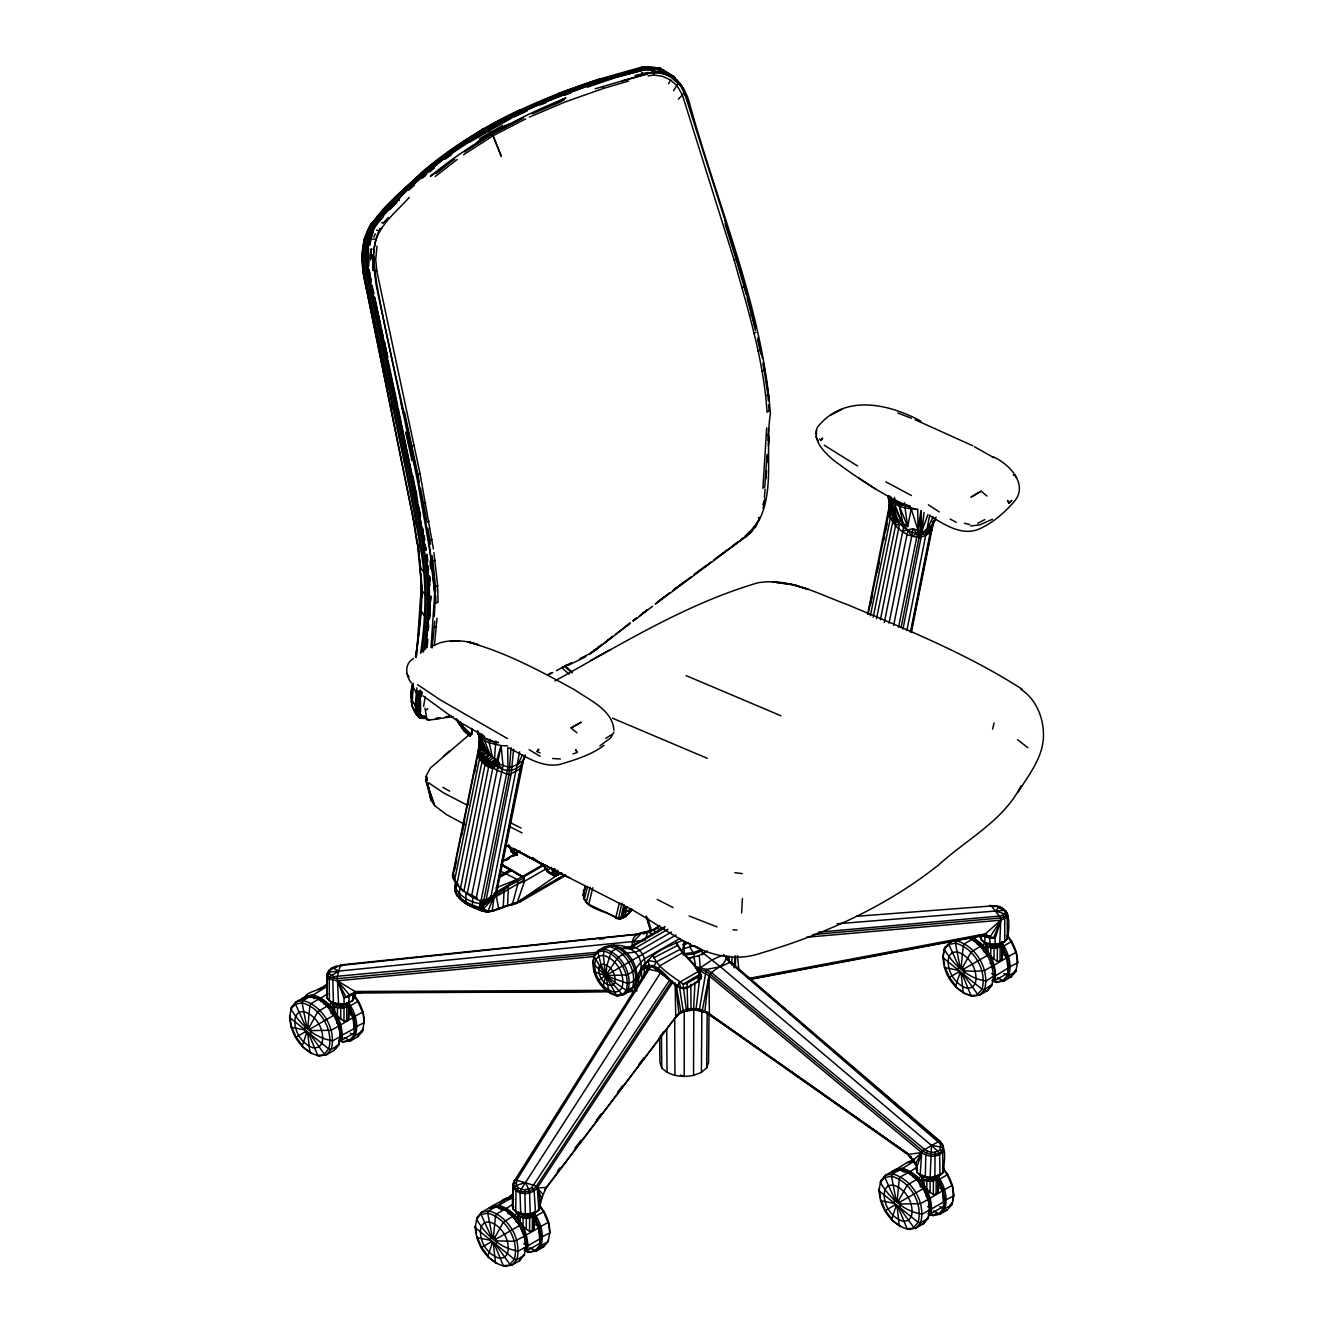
<?xml version="1.0" encoding="UTF-8"?>
<svg xmlns="http://www.w3.org/2000/svg" width="1333" height="1333" viewBox="0 0 1333 1333"><rect width="100%" height="100%" fill="white"/><g stroke="black" fill="none" stroke-linecap="round" stroke-linejoin="round"><path stroke-width="1.5" d="M684.212 944.164L684.212 955.028L694.01 953.911L702.291 950.712L696.692 946.63M729.018 962.176L729.018 955.961M340.698 1019.195L340.748 1008.198L348.663 1005.132L348.663 1001.35L348.613 1018.412L346.763 1020.811L343.981 1021.095C337.816 1017.179 330.167 1009.348 332.817 1001.35M343.981 1021.095L344.014 1007.815L348.663 1005.132L348.613 1018.412M346.763 1020.811L346.797 1006.748M349.263 1014.246L349.313 1003.249L337.466 1007.815L332.817 1005.132L332.167 1003.249M424.827 649.438C428.993 621.861 429.843 594.051 427.56 566.308M650.854 966.442L516.737 1179.988L516.238 1185.487C519.47 1190.752 527.135 1190.602 531.85 1187.486L534.133 1190.836L535.533 1212.58L530.251 1214.58L520.67 1214.146L520.053 1192.902L521.136 1189.269L661.001 972.14L656.236 968.558M526.302 1229.493L526.335 1218.495L534.266 1215.446L534.266 1211.647L534.216 1228.709L532.35 1231.109L529.584 1231.392C523.419 1227.476 515.771 1219.645 518.42 1211.647M529.584 1231.392L529.618 1218.112L534.266 1215.446L534.216 1228.709M532.35 1231.109L532.4 1217.046M534.866 1224.544L534.916 1213.547L523.053 1218.112L518.42 1215.446L517.771 1213.547L521.153 1212.247M561.776 873.415L553.728 875.548L548.196 872.482L543.064 865.184L513.572 848.538M659.668 1037.607L659.918 1062.451L661.768 1067.833C669.699 1076.497 682.613 1077.464 693.527 1075.414L693.793 1009.514M693.993 958.027L694.01 953.911L690.094 947.613L690.094 943.497M930.084 1192.585L930.117 1181.571L938.049 1178.522L938.049 1174.723L937.999 1191.785L936.133 1194.201L933.35 1194.468C927.201 1190.552 919.553 1182.721 922.203 1174.723M933.35 1194.468L933.4 1181.205L938.049 1178.522L937.999 1191.785M936.133 1194.201L936.183 1180.122M938.649 1187.62L938.699 1176.622L926.835 1181.205L924.052 1180.122L921.553 1176.622M994.035 959.46L994.068 948.446L1001.999 945.397L1001.999 941.615L1001.949 958.677L1000.083 961.076L997.317 961.343C991.285 957.677 985.304 950.996 985.504 943.497L986.103 948.679M997.317 961.343L997.351 948.08L1001.999 945.397L1001.949 958.677M1000.083 961.076L1000.133 946.997M1002.599 954.511L1002.649 943.497L990.786 948.08L986.153 945.397L989.653 944.047M337.416 1015.429L337.466 1007.815L344.014 1007.815M479.413 738.365L478.464 751.412L452.587 877.381L456.836 884.562L463.251 891.077L477.281 898.142L476.398 898.925L471.482 896.542L497.142 770.357C501.891 759.377 488.328 755.328 482.446 748.763L477.481 730.917L482.596 748.763L490.611 755.928L484.479 740.515L478.414 734.433L484.062 749.979M523.019 1225.727L523.053 1218.112L529.618 1218.112M926.802 1188.803L926.835 1181.205L933.4 1181.205M990.752 955.678L990.786 948.08L997.351 948.08M693.527 1075.414L701.408 1072.382L701.858 1010.514M702.274 954.828L702.291 950.712M889.678 498.659L888.544 514.655L868.1 614.213M334.633 1011.814L334.683 1006.748L339.915 1004.715M520.237 1222.128L520.27 1217.046L525.519 1215.03M701.408 1072.382L706.69 1067.833L707.206 1012.03M924.019 1185.204L924.052 1180.122L929.301 1178.105M987.97 952.079L988.003 946.997L993.252 944.98M709.039 1012.747L708.539 1062.451L706.69 1067.833M876.531 618.629L895.676 525.069C897.342 515.254 890.177 506.54 890.911 496.859M368.475 248.205L368.491 266.067M486.645 752.462L480.796 737.682L480.846 733.617L483.462 735.699M455.936 881.396C450.254 896.159 465.983 904.957 477.397 909.073C490.611 916.721 503.691 905.057 516.921 903.457L524.436 881.346L523.886 877.914L502.324 864.734L522.553 876.414L494.626 893.21L523.886 877.914L513.372 871.882M332.783 1008.431L332.817 1005.132L336.316 1003.782M417.046 539.598C423.028 578.505 421.994 617.929 415.429 656.786M518.37 1218.729L518.42 1215.446L523.669 1213.413M922.153 1181.804L922.203 1178.522L925.702 1177.172M644.139 977.606L644.306 967.391M478.38 753.578L483.846 759.56L489.328 763.143L489.811 767.358L492.793 767.858L491.86 762.643L479.047 752.162C477.847 758.694 487.028 762.776 491.794 765.908L499.242 762.326L498.325 764.842L492.793 767.858L487.978 766.658L487.012 760.943L478.38 753.578L478.597 752.329L484.745 748.696M583.587 890.361L583.271 895.409L585.437 886.095L583.271 895.409C585.953 910.656 606.965 910.189 616.796 918.52L619.895 919.22L625.427 916.671L632.409 909.523M767.042 454.586L764.792 486.928L762.909 488.211L766.692 427.843M768.025 440.423L768.574 428.493M372.79 262.651L372.99 255.203L376.756 284.096C395.701 388.37 426.843 491.127 435.041 597.101M514.905 1179.738L512.972 1184.454L513.022 1208.914L516.821 1212.397L513.022 1208.914L512.372 1205.765L512.972 1184.454L514.905 1179.738L536.483 1186.07L541.765 1198.467L538.915 1210.097L534.516 1213.197M429.143 594.951L425.327 595.051L422.094 590.602L420.911 573.773L420.661 610.181L425.627 617.412L428.326 616.829L429.909 614.313L429.476 618.395M768.758 442.039L768.941 435.991L768.441 446.138M731.717 964.709L731.984 956.494M511.072 848.804L511.572 851.77L517.187 855.369M307.89 1026.177L305.374 1025.927L304.607 1029.942L306.523 1033.275L310.389 1034.608L311.156 1030.592L307.89 1026.177L309.906 1005.582L311.322 1003.399L318.737 999.183C333.317 1008.498 344.147 1027.66 338.649 1045.089L333.983 1050.471L326.568 1054.686L319.57 1056.053C301.708 1052.154 289.628 1033.475 289.761 1015.846L291.144 1024.577M504.324 1209.481L496.076 1206.615L489.094 1207.965L481.68 1212.18L477.014 1217.562L476.681 1219.528C485.729 1234.891 500.375 1248.654 518.487 1251.037L525.885 1246.822C525.369 1231.809 517.054 1217.462 504.324 1209.481L496.926 1213.697L495.509 1215.879L493.493 1236.474L496.759 1240.906L495.993 1244.922L492.127 1243.572L490.211 1240.257L490.977 1236.224L493.493 1236.474M897.259 1199.55L894.76 1199.317L893.993 1203.332L897.259 1207.748L899.775 1207.998L900.541 1203.982L897.259 1199.55L899.292 1178.955L900.708 1176.772L908.106 1172.557C922.686 1181.871 933.517 1201.033 928.035 1218.479L923.352 1223.844L915.954 1228.076L908.956 1229.426C891.077 1225.544 879.014 1206.865 879.147 1189.219M947.713 945.83L944.747 947.53L944.414 949.496C953.462 964.842 968.108 978.605 986.22 980.988L993.652 975.989L991.985 985.354L987.303 990.736L979.905 994.951L972.907 996.301C952.445 991.802 938.399 967.491 944.747 947.53L952.379 940.465M373.723 256.503L373.79 270.499M911.305 632.525L932.467 526.768L932.6 521.303M910.472 631.942L930.301 532.2L934.033 521.103M921.22 1175.889L917.121 1172.573L917.121 1166.475L915.354 1164.309L916.054 1163.376L917.121 1172.573L921.22 1175.889L930.101 1178.005L931.5 1145.43L720.387 966.725L703.707 953.528L702.474 954.028L705.873 951.612M735.283 967.341L735.716 957.377M484.479 740.515L489.261 742.848L501.125 745.614L503.008 765.592L476.114 898.792C483.129 904.024 491.211 898.575 496.393 893.677L523.952 757.86L521.286 765.942L496.709 889.811M511.039 747.663L508.973 774.773L483.646 901.025L481.03 900.658L507.973 767.075L507.706 747.813M901.075 627.626L919.737 534.1L921.136 510.906L921.819 533.6L902.958 629.076M370.341 258.269L370.807 249.204M695.01 982.304L693.627 1008.564C696.409 1011.897 706.123 1010.331 710.056 1015.196L908.656 1155.178L915.354 1164.309L922.569 1150.762L939.682 1140.898C947.363 1149.096 944.031 1162.743 943.097 1172.573L938.965 1175.889L930.101 1178.005M479.763 737.316L478.38 749.729L452.504 875.548L457.569 885.029L463.834 891.394L489.011 764.942M646.438 973.257L646.772 967.291M741.615 912.905L742.431 898.492M370.707 258.252L371.24 249.138L372.14 249.104M521.286 765.942L520.22 768.958L508.973 774.773L497.142 770.357L497.759 765.659M933.5 522.436L931.434 530.867C916.338 548.596 883.279 524.186 889.628 504.324L867.6 614.43M432.125 647.938L434.741 621.245M434.491 644.822L437.007 618.179M541.765 1198.467L545.997 1187.52L537.266 1187.853C531.65 1194.818 518.737 1195.901 513.538 1187.953L516.238 1185.487L525.452 1182.554L529.534 1191.035L530.251 1214.58M420.528 701.058L420.611 711.972M418.995 634.391L419.278 630.326M420.112 618.112L420.545 611.997M421.511 597.751L421.944 591.635M496.659 760.343L498.209 765.059L497.809 766.375L494.743 765.892L492.877 767.791L467.167 893.96L471.865 896.726L473.115 896.159M961.226 966.442L958.71 966.192L957.944 970.207L959.86 973.523L963.726 974.873L964.492 970.857L961.226 966.442L963.242 945.83L964.659 943.647L972.074 939.432C981.971 945.364 988.603 955.411 991.985 966.308L984.57 970.524L975.189 971.324L964.492 970.857L958.71 966.192L948.829 944.414L949.413 942.148L959.377 939.099M417.129 646.572L421.411 585.554M340.315 1035.741L338.649 1045.089L331.234 1049.321L326.568 1054.686L317.704 1055.353L309.239 1034.841L305.374 1031.725L295.509 1037.424M427.843 639.607L427.077 647.705M429.309 619.395L429.892 611.314M524.319 1254.37L519.57 1260.768L512.172 1264.984L505.174 1266.35C487.295 1262.451 475.231 1243.789 475.364 1226.143L476.464 1233.125M929.701 1209.114L928.035 1218.479L920.62 1222.694L915.954 1228.076L907.09 1228.726L898.625 1208.215L894.76 1205.099L884.879 1210.797M648.188 970.291L648.505 966.258M764.442 497.342L765.075 489.144M765.875 478.914L766.508 470.716M767.158 462.518L767.791 454.336M745.564 537.382C779.805 507.673 763.742 453.503 770.424 413.73C762.093 307.09 718.087 206.748 689.861 104.524C685.945 86.778 671.499 69.883 651.92 71.615M894.843 499.975L894.543 503.741L903.541 527.351L884.296 622.611M428.076 630.342L428.576 624.327M429.076 618.312L429.926 608.281M480.18 744.264L480.546 739.948L479.397 742.498L483.362 750.629M460.285 887.961C456.886 897.159 464.584 905.59 473.498 906.323M371.59 255.303L370.591 260.068M513.638 749.229L511.089 774.223L485.995 900.442L483.329 901.058L482.979 899.992M303.124 998.934L305.474 996.234L312.522 994.868C331.384 999.617 344.481 1021.711 341.731 1040.173C342.614 1021.928 331.45 1000.25 312.289 995.551L305.374 996.901L303.058 999.55M341.781 1035.341L354.795 1028.243L353.145 1017.696L348.446 1006.848L353.178 1017.462L354.378 1032.958L341.731 1040.173M527.685 1250.354C529.401 1231.359 517.137 1210.064 498.109 1205.165L490.977 1207.198L497.892 1205.848C516.587 1210.681 528.651 1231.609 526.952 1250.271L523.836 1248.471M523.819 1243.589L528.118 1245.639L540.398 1238.54L538.749 1228.01L534.15 1217.096L538.782 1227.76L539.965 1243.256L527.335 1250.487M892.51 1172.324L894.86 1169.608L901.891 1168.241C920.77 1172.99 933.866 1195.084 931.1 1213.563C931.984 1195.301 920.82 1173.623 901.675 1168.924L894.743 1170.274L892.444 1172.94M927.601 1206.665L931.9 1208.714L944.181 1201.616L942.531 1191.085L937.932 1180.172L942.564 1190.836L943.747 1206.332L931.1 1213.563M970.824 936.849C986.72 943.764 997.717 963.626 995.068 980.438C995.818 963.809 986.753 944.331 970.524 937.516M420.012 694.26L418.979 705.39L419.728 713.405L422.294 716.921L419.862 718.22C410.364 710.039 409.764 696.642 412.23 685.162L417.346 694.776L420.012 694.26L420.445 690.177M434.275 616.413L435.108 600.866M734 967.908L735.166 955.661M465.917 892.493L465.917 901.941L467.8 904.59L482.779 911.139L489.378 911.572L517.954 902.024L564.559 874.681M373.99 252.537C373.84 228.693 394.918 213.613 409.264 197.367M419.678 704.824L420.961 692.06M425.427 649.188L430.942 596.084L429.493 609.448L429.376 584.604M898.525 627.26L917.437 533.817L920.203 530.517L922.169 530.117L924.019 512.422M421.311 695.326L421.695 691.577M426.66 644.872L427.31 638.757M428.176 630.609L428.609 626.543M606.132 972.957L604.182 973.34L604.182 975.189L607.615 977.972L608.065 975.573L606.132 972.957L606.948 965.225L611.43 951.445L618.279 947.863L631.342 948.963L636.174 947.596L667.933 929.268M416.896 687.878L415.213 705.357L416.013 713.672L419.862 718.22L425.11 718.32L421.328 718.054L418.679 714.488L417.879 706.24L419.362 690.811M420.595 653.303C425.76 618.629 427.043 583.354 420.595 548.763C405.715 462.251 385.47 376.739 367.658 290.794C363.392 273.515 361.126 255.486 365.209 237.924C375.19 210.081 401.833 192.752 421.795 172.307C473.198 128.268 535.583 99.708 599.55 79.08L600.816 81.446L644.172 69.099L654.153 69.916M417.779 690.694L416.313 706.223L417.146 714.588L419.728 713.405M421.928 652.02C427.06 617.879 427.993 583.154 421.695 549.096C406.765 462.568 386.47 377.022 368.608 291.044L365.175 274.465L363.642 255.869L366.158 237.624L372.524 222.961L396.484 196.318L398.65 198.167L399.233 200.666M423.511 652.104C428.659 617.879 429.609 583.054 423.277 548.913C408.348 462.351 388.036 376.789 370.174 290.794L366.742 274.265L365.225 255.886L367.691 237.891L373.906 223.461L397.801 196.917L424.044 172.607L453.22 149.879L485.295 128.784L521.32 110.572L521.936 111.989C465.084 137.516 415.03 177.122 374.856 224.594C363.442 244.655 366.025 268.699 371.39 290.211L420.528 524.536L427.543 571.824L423.727 572.174L420.528 567.741L419.662 560.86M623.944 904.357L621.011 917.371L624.461 911.339L624.944 906.857L626.977 906.557L625.027 915.538L622.744 918.204L621.011 917.371L618.512 918.287L588.753 904.374L586.22 902.374L590.102 887.361M413.297 683.479L412.014 706.39L418.712 717.337M416.246 657.002L421.245 612.197L422.094 590.602L417.479 544.347L413.78 520.77L366.358 288.694C361.093 267.267 358.844 242.673 371.474 223.377L374.856 224.594M625.427 916.671L632.125 909.639M353.178 1017.462L340.865 1024.794L336.582 1022.894M421.495 696.459L421.961 692.394M538.782 1227.76L525.752 1235.274M942.564 1190.836L930.251 1198.167L925.952 1196.284M1006.482 957.96L1001.883 947.047L1006.482 957.96L994.201 965.042L989.902 963.159M431.026 647.505L434.675 593.752L429.859 550.862L417.829 482.429L376.273 285.562C373.457 266.683 371.107 246.322 379.988 228.609M699.842 977.172L696.093 1008.714C705.507 1013.78 696.709 1008.165 691.027 1009.598C684.712 1010.247 678.58 1013.38 674.715 1018.429L678.914 1013.48L675.731 984.937M456.119 882.363L455.619 892.593C461.185 900.608 470.399 904.89 479.53 907.423L481.396 910.472L482.446 909.839L493.393 898.159L524.452 879.88M415.846 656.736L416.612 650.637M368.575 262.368L368.558 252.937M369.524 245.455L370.007 241.723M412.663 683.446C411.064 691.144 409.514 700.442 416.313 706.223L418.979 705.39L420.128 702.424M416.079 657.319L416.612 653.303M472.865 896.276L472.432 905.124L474.065 907.656L479.93 908.839L492.294 898.092L492.91 895.659L496.076 894.876L508.423 886.745L507.54 906.007L503.041 906.74M411.98 695.593L412.53 691.56M485.162 900.575L490.727 897.925L519.653 751.762M929.734 515.021L906.873 630.642M994.135 906.823L994.285 905.674C1011.93 906.173 1009.548 926.652 1007.381 938.882C1001.3 946.647 988.436 946.73 981.488 940.065L979.988 937.016M561.56 872.948L556.194 875.698L553.728 875.548L553.795 868.983M684.529 943.781L684.812 941.864L682.146 940.498C668.25 946.53 649.588 952.528 643.806 968.041L649.554 966.458L653.687 967.341L676.847 986.337L683.512 988.836L687.261 987.92L698.325 981.521L701.508 976.572C697.059 963.242 682.196 955.311 676.314 942.181C681.263 956.328 697.826 963.742 700.758 978.689C694.293 983.354 685.129 992.069 677.097 985.487C666.883 979.338 658.985 961.626 644.789 966.158M455.403 891.777L459.868 898.459L455.403 891.777L456.386 882.229M932.45 525.135L935.399 518.704C933.267 527.435 922.019 529.384 919.054 538.015L917.437 533.817L920.936 510.872M371.24 281.596L369.591 273.765L365.175 274.465L363.176 272.848L361.943 255.286L364.559 238.04L367.691 237.891L370.257 239.857M338.732 1025.56L340.298 1036.524L332.883 1040.74C314.771 1038.357 300.142 1024.594 291.077 1009.231L291.41 1007.265L296.076 1001.883L303.491 997.667L310.489 996.318L319.37 999.45M524.319 1235.858L525.885 1246.822M928.101 1198.934L929.668 1209.897L922.269 1214.113C904.157 1211.73 889.511 1197.967 880.463 1182.604L880.796 1180.638L885.462 1175.273L892.877 1171.057L899.858 1169.691L908.756 1172.84M991.985 966.308L993.618 976.772M339.015 1039.79L342.581 1041.856L349.363 1040.54L353.911 1035.308L355.511 1026.977L364.159 1022.678C364.492 1012.713 360.377 1002.766 354.011 995.151M593.652 650.171L594.685 649.804M524.602 1250.104L528.168 1252.154L534.966 1250.837L539.515 1245.605L541.098 1237.274L549.763 1232.975C550.096 1223.011 545.963 1213.08 539.615 1205.449M943.397 1168.524C951.562 1178.339 956.244 1192.135 951.895 1204.632L947.23 1210.014L940.032 1214.213L933.05 1215.579L928.751 1214.113M992.335 980.055L995.901 982.104L1002.699 980.788L1007.248 975.573L1008.831 967.225L1017.496 962.943C1017.829 952.962 1013.697 943.031 1007.348 935.416M489.844 739.248L489.261 742.848L492.444 757.344L496.642 760.543L501.125 745.614L507.673 745.88M305.374 996.901L305.474 996.234C307.157 991.036 336.366 985.22 318.387 989.386L317.771 989.136M423.644 706.323L425.21 696.609M894.743 1170.274L907.14 1162.526L914.188 1161.16L901.675 1168.924L918.004 1178.355L922.019 1175.806M893.627 625.394L911.805 535.816L903.107 524.036L899.342 506.09L899.925 502.491M548.446 1239.59L548.113 1241.556L543.447 1246.938L536.266 1251.137L528.168 1252.154M333.983 1050.471L338.732 1044.072M519.57 1260.768L519.787 1259.602M479.047 752.162C476.831 758.594 484.296 765.775 490.461 767.575M763.259 504.94L763.942 501.241M763.309 504.574L763.959 501.125M478.664 753.128L478.697 755.644C481.48 760.976 486.912 766.142 493.043 766.858L498.875 763.659M364.392 1021.178L362.509 1031.259L357.844 1036.641L350.662 1040.84L342.581 1041.856M477.014 1217.562L475.131 1227.643L514.338 1259.285L516.837 1259.618L524.252 1255.403L525.918 1246.038M604.016 974.173L592.685 963.276L594.718 954.695C604.615 940.981 629.876 942.514 638.607 956.627C646.688 971.774 634.458 995.118 616.829 995.851C600.35 991.469 588.569 970.924 594.718 954.695L597.734 952.945M549.996 1231.475L548.113 1241.556L540.931 1245.772L536.266 1251.137L529.734 1247.821M607.615 977.972L622.494 994.751L626.277 990.386L632.658 987.353C637.157 970.724 625.677 950.846 609.031 946.43L604.515 949.046L598.65 950.179L594.018 956.328L604.182 973.34M638.607 973.423L644.522 966.858C646.788 958.544 641.04 948.596 632.708 946.397L624.077 948.23L632.708 946.397M763.126 508.556L765.025 498.659M947.796 1174.473L938.749 1179.705L943.297 1190.169L944.88 1200.35L943.297 1208.681L938.749 1213.913L931.95 1215.229L928.385 1213.18M952.612 1200.633L953.778 1194.551M1017.729 961.443L1015.846 971.507L1011.18 976.889L1003.999 981.105L995.901 982.104M376.989 246.188L375.723 259.402L376.822 271.149L420.045 473.632L433.358 548.879M483.279 900.541C479.963 906.807 485.412 912.988 492.227 910.472L494.31 895.793M911.222 630.709L932.084 526.485M895.976 501.508L899.342 506.09L907.673 526.585L905.007 507.823L905.89 504.257L911.222 508.856L907.673 526.585L895.593 517.721L889.478 505.757M478.864 754.711L479.064 757.527L483.512 763.192M497.759 762.393L501.125 745.614M889.011 623.144L907.973 529.934L912.805 528.734L918.054 530.317L917.737 509.123C907.306 508.906 894.676 507.14 888.494 497.676C891.594 514.071 899.842 530.384 917.437 533.817C923.119 534.716 928.484 530.251 932.467 526.768M454.586 870.016L456.669 859.868M461.651 835.558L464.567 821.361M467.883 805.149L468.716 801.1M474.531 772.723L476.614 762.576M479.863 757.044L454.42 881.03L455.203 881.58M482.246 760.543L456.836 884.562L458.602 884.279M485.179 763.859L460.452 888.311M870.482 604.882L872.565 594.735M877.131 572.44L879.213 562.309M883.779 540.015L884.612 535.966M885.445 531.9L887.111 523.802M870.332 615.829L890.361 518.254L890.411 503.707M873.165 617.312L892.743 521.753L892.793 514.021M880.397 619.728L899.458 524.352L889.128 495.776M369.624 245.139L373.54 229.843L376.706 224.277M480.397 900.575L479.53 907.423L491.677 897.659L491.327 895.909L482.513 903.857C471.665 903.291 460.202 897.126 455.103 887.278L455.836 885.978M367.725 247.771L370.207 236.274L375.706 223.977L407.098 189.969L443.572 158.844L486.862 130.201L535.15 105.974L587.37 85.895L614.796 77.247L649.788 68.466L658.502 69.833L668.216 74.281M482.163 899.958L481.38 907.973L482.446 909.839L484.546 910.972L484.895 909.989M368.025 257.102L368.091 267.85L370.791 282.696L413.197 480.43L424.127 540.881M999.733 944.131L1000.833 917.987L991.369 905.973L989.852 905.524C995.334 906.09 1002.699 906.59 1005.349 912.289L1004.949 914.071L1000.25 916.021L818.295 932.217M621.978 903.058L618.512 918.287L619.895 919.22L622.161 917.92M624.944 906.857L623.078 915.005L625.027 915.538L629.842 912.389L628.226 910.722M495.793 741.015L494.526 758.727M592.785 887.795L588.753 904.374L589.736 905.19M619.378 902.941L615.796 917.687L616.796 918.52M995.018 944.897L995.118 938.365L1000.85 920.17L1007.215 917.287L1007.815 914.838L1005.965 910.906L1004.282 910.322L837.024 923.786M545.73 1188.136L676.581 1015.963C684.179 1006.798 698.792 1006.615 708.173 1013.08L908.739 1154.361L921.686 1152.595L920.17 1175.206L930.117 1177.589L940.032 1175.223L939.548 1152.962L931.5 1145.43L943.114 1147.33L942.664 1152.029C937.382 1158.027 927.685 1156.977 921.686 1152.595L709.039 975.706L700.541 971.24L699.242 955.628L688.261 958.21L694.093 957.144L695.859 968.141L705.807 971.24L709.922 973.973L922.569 1150.762C928.085 1154.961 937.332 1156.378 942.198 1150.496L943.114 1147.33L942.214 1143.964L940.465 1143.914L729.401 962.093L723.686 954.528M368.941 244.306L369.841 240.723M632.209 947.113C630.909 927.501 648.638 935.916 658.702 926.068L659.835 925.952L652.537 930.184L635.708 934.533L340.348 965.492L337.282 976.639L338.582 1004.166C344.097 1005.532 351.945 1003.049 354.678 997.417L354.678 993.352M992.568 729.101L994.118 722.969M357.844 1036.641L358.427 1034.375M544.031 1244.672L543.447 1246.938L539.948 1247.621M1011.764 974.623L1011.18 976.889L1007.681 977.572M587.603 886.462L584.254 899.275L586.787 902.908M681.746 952.762L684.812 941.864L683.096 944.614M651.004 931.467L652.537 930.184L657.669 932.234M457.552 893.677L457.102 896.059M646.238 936.949L647.671 931.95L653.07 934.266M500.825 871.232L517.071 879.447L517.937 883.629L512.189 904.974L510.706 904.874L520.003 901.941L565.525 875.614M634.975 991.769L634.158 984.537M657.502 969.624L660.135 965.625L682.413 952.778L683.762 953.395L683.046 954.878M695.476 966.492L706.307 969.441L711.355 972.507L924.585 1149.413C929.018 1152.845 936.433 1153.828 940.365 1149.163L940.465 1143.914M636.657 935.316L636.141 934.216L341.231 964.842L329.218 970.174L327.068 974.223L327.102 998.05L330.634 1001.683L327.102 998.05L327.068 974.223L329.218 970.174L332.4 967.675L336.632 965.825L336.799 966.892M605.315 977.172L603.299 985.87L603.466 988.136L604.515 987.62M933.05 523.836L934.966 518.137M598.534 952.179L333.8 976.589L332.833 980.488L333.433 1003.066L338.815 1004.565M346.363 1002.816L344.714 1005.115L340.748 1006.065L336.766 1005.115L335.116 1002.816M531.967 1213.13L530.317 1215.413L526.335 1216.362L522.353 1215.413L520.72 1213.13M999.7 943.081L998.05 945.38L994.068 946.33L990.102 945.38L988.453 943.081M935.749 1176.206L934.1 1178.489M362.843 1011.28L364.159 1022.678M548.446 1221.578L549.763 1232.975M1016.179 951.545L1017.496 962.943M952.229 1184.654L953.545 1196.051L944.88 1200.35M364.342 239.407L370.774 224.144L396.484 196.318M493.76 757.527L487.411 762.076L487.561 759.41L492.31 756.044M544.914 1190.569L545.997 1187.52M319.737 989.219L327.351 983.837M505.34 1199.517L512.955 1194.135L510.622 1196.817M909.123 1162.593L913.138 1159.31M922.169 530.117L927.951 514.571M373.873 237.391L375.239 233.742M306.523 1033.275L302.108 1046.338L311.322 1053.187L309.906 1052.637L307.89 1034.375M492.127 1243.572L487.711 1256.636L496.926 1263.484L495.509 1262.934L493.493 1244.672M959.86 973.523L955.444 986.603L964.659 993.435M895.909 1206.648L891.494 1219.728L900.708 1226.56L899.292 1226.01L897.259 1207.748M933.966 522.569L936.049 517.137M523.886 759.343L525.369 755.478M525.219 754.945L520.22 768.958L495.143 895.159L489.861 898.075M673.132 982.421L653.687 967.341L656.053 962.059L680.38 949.246L682.346 951.229M708.173 1013.08L908.739 1154.361L914.988 1162.326M393.318 200.517L394.201 198.35C430.876 161.943 473.382 131.45 520.353 109.739L521.32 110.572M449.088 153.078L451.104 149.496L453.97 151.212M492.544 895.626L493.393 898.159L488.195 910.672L486.078 911.855L481.196 909.972M370.757 237.157L372.873 232.225M613.98 732.034L610.531 738.032L599.917 745.88M583.571 891.21L585.287 887.345M497.042 760.543L498.125 763.592L507.973 767.075L512.072 766.875L517.987 764.126L522.503 754.745M933.133 516.854L928.068 527.368L931.4 528.068L925.885 534.966L921.819 533.6L920.203 530.517M699.109 973.49L699.825 972.007L698.459 971.39L679.48 982.338L676.847 986.337L681.696 987.886M505.457 845.239L620.628 903.941C664.884 924.402 707.456 971.274 760.876 953.145C824.677 934.233 886.412 906.523 938.715 864.834C966.542 839.457 1003.682 820.578 1021.128 785.737M668.633 83.712L670.499 79.997L662.668 76.348L653.953 75.015L648.071 75.914M326.535 987.903L327.168 986.687L320.17 988.036M309.239 1027.276L317.704 1011.864L327.385 1005.932L323.819 1003.866M494.843 1237.574L503.307 1222.178L512.988 1216.229L507.64 1213.147M962.576 967.525L971.041 952.129L980.721 946.18L977.156 944.131M898.625 1200.65L907.09 1185.254L916.771 1179.305L913.205 1177.239M658.702 926.068L654.936 929.568L656.569 928.218L661.451 929.901M683.512 988.836L683.179 984.037C672.548 976.189 658.235 968.474 653.087 955.594M606.932 973.607L618.345 957.027L625.077 953.345L635.274 952.129L639.64 950.396L671.399 932.05M759.643 518.537L751.179 531.217L745.197 536.616M698.325 981.521L697.909 977.072L701.175 974.256L700.491 979.022L701.508 976.572L699.608 974.54L683.179 984.037L686.845 983.454L697.909 977.072M320.453 998.384L327.835 993.702M506.057 1208.698L511.689 1205.015M973.79 938.649L979.422 934.966M909.839 1171.774L917.221 1167.075M330.717 969.824L327.568 972.94L327.218 976.906L329.251 979.138L337.466 980.771L594.501 956.511M673.682 78.63L674.198 76.581L659.985 67.983L643.256 66.65L640.257 68.566M1017.895 792.419C1028.893 774.723 1043.572 756.994 1043.472 734.983C1043.489 717.571 1036.008 698.992 1020.978 689.378M630.842 990.136L632.342 987.753M514.338 1180.955L649.704 965.825L647.438 970.691L649.638 969.391L661.001 972.14M421.611 522.853L419.412 525.152L416.762 525.052L413.33 519.703L363.093 271.999M594.718 970.674L594.018 971.757L604.182 975.189M673.548 90.661L678.114 83.646L677.681 82.513M671.849 980.705L536.483 1186.07C531.45 1192.885 519.02 1194.335 514.255 1186.553L513.705 1183.154L515.754 1182.754M672.765 982.271L537.266 1187.853L538.915 1210.097L537.549 1210.981L540.415 1207.048L539.765 1199.833M670.082 979.522L531.85 1187.486M820.995 440.49L822.644 438.107L820.978 440.473L819.662 438.89M468.699 139.115L483.629 128.585L486.062 129.868M927.685 1151.295L925.785 1154.961L925.285 1177.456M537.032 751.562L538.815 749.179L536.966 751.529L540.115 752.862M556.944 95.226L558.21 93.543L598.917 79.247L643.256 66.65L644.172 69.099M911.389 1156.577L910.706 1157.477L908.323 1155.028M545.947 1188.353L676.581 1015.963M597.651 80.896L599.55 79.08M557.377 1171.224L559.877 1167.941M574.906 1148.23L581.171 1140.015M596.218 1120.303L601.216 1113.738M617.512 1092.377L622.528 1085.812M638.807 1064.45L643.822 1057.885M660.102 1036.524L663.867 1031.592M494.726 741.914L485.179 738.232L478.047 732.8C483.429 738.499 490.861 742.381 498.492 742.348M498.325 764.842L491.627 767.825L490.894 763.826L497.726 759.31M343.714 1004.465L349.046 1002.716L349.046 996.617L351.129 994.968L360.577 992.319L349.246 994.651L337.466 980.771L344.064 997.95L344.064 1004.049L333.433 1003.066M483.163 749.013L482.563 750.529L478.464 732.983M890.261 507.506L889.161 508.806L890.361 518.254L895.593 517.721L888.228 496.126M479.513 748.396L478.464 751.412M453.77 874.065L452.504 875.548L453.403 878.014M453.337 876.547L454.353 875.364M494.26 895.326L496.393 893.677L496.309 891.827M888.461 512.972L889.594 511.639M751.729 531.5L748.28 534.166L756.877 524.186L743.881 538.149L655.769 603.866M375.689 225.627L383.437 216.662M389.269 209.731L396.118 202.716M291.077 1009.231L296.076 1001.883L303.074 1000.533L310.489 996.318L314.921 998.717M301.158 1000.367L303.491 997.667L304.557 997.984M359.527 1033.092L362.843 1029.293L362.509 1031.259L355.328 1035.458L350.662 1040.84L344.147 1037.507M476.681 1219.528L481.68 1212.18L488.678 1210.831L496.076 1206.615L502.291 1210.047M499.825 1203.499L503.357 1199.45L510.406 1198.067L513.722 1199.233M503.441 1201.033L505.774 1198.334L512.772 1196.984L512.139 1198.2L508.739 1198.867M1013.963 972.09L1016.179 969.541L1015.846 971.507L1008.664 975.723L1003.999 981.105L997.467 977.772M880.463 1182.604L885.462 1175.273L892.46 1173.906L899.858 1169.691L904.291 1172.107M928.101 1217.462L923.352 1223.844L919.853 1224.527M950.012 1205.215L952.229 1202.666L951.895 1204.632L944.714 1208.848L940.032 1214.213L933.517 1210.897M908.656 505.557C900.991 505.64 893.527 501.791 888.128 496.059L894.693 501.725L894.626 497.442M678.464 99.142L683.912 93.327M369.924 226.56L375.423 220.428M378.172 217.362L390.569 203.582M629.576 991.519C634.675 990.402 629.226 993.068 628.709 990.236L637.124 990.919M388.37 217.462L383.021 223.278L381.688 222.544M640.84 970.857L644.522 966.858M482.046 761.493L480.347 755.478L486.812 751.545M518.12 1187.77L515.988 1190.902L515.704 1211.68L520.67 1214.146M597.801 980.488L604.632 976.239M661.451 72.732L670.882 76.631L669.699 76.731M390.036 209.214L397.251 201.866M748.28 534.166L756.411 525.885M745.13 536.116L749.446 531.867M998.9 906.74L995.818 910.989L1004.949 914.071L1007.215 917.287L1007.381 938.882L1005.965 939.915M456.153 718.937L465.85 730.684L471.465 734.466C464.384 734.883 459.935 724.186 455.936 718.987M1006.532 937.099L1008.031 935.733M408.781 190.252L414.58 184.97M465.4 824.794L446.505 814.596L434.675 805.665L426.41 782.721L425.894 776.489L430.392 768.008L468.5 735.316M519.787 1225.394L495.993 1239.123L492.127 1236.008L487.711 1213.163L488.678 1210.831C508.523 1216.079 522.203 1239.807 516.837 1259.618L512.172 1264.984L503.307 1265.65L494.843 1245.139L490.977 1242.023L481.096 1247.721M961.226 974.623L963.242 992.885L971.041 995.601L979.905 994.951L984.57 989.569C989.936 969.758 976.256 946.047 956.411 940.781L955.444 943.131L959.86 965.958L963.726 969.091L987.52 955.344M380.072 229.159L382.204 227.31M938.965 1175.889L943.097 1172.573L942.664 1152.029L940.365 1149.163M598.25 648.171L590.169 653.287L600.833 645.955M914.171 1159.077L912.955 1160.476L921.686 1152.595L917.121 1166.475L916.054 1163.376M447.022 753.245L449.538 751.129L443.306 756.378M942.648 1170.774L944.181 1169.474L943.097 1166.358M422.194 178.172L425.227 175.656M551.595 867.266L547.18 870.916L553.012 874.615L561.676 873.015M934.9 1177.456L935.066 1152.212M423.294 177.056L426.477 174.456M429.676 171.857L434.475 167.975M632.658 987.353L634.691 985.704C639.107 969.374 627.826 949.829 611.48 945.497L609.031 946.43M490.361 754.328L485.079 759.51C488.411 770.524 484.179 764.476 483.296 758.094L490.344 753.495M457.902 722.336L469.833 736.166L464.301 731.001L456.086 718.87M601.716 644.406L594.568 650.571M603.316 643.839L612.663 636.458M645.289 940.282L329.418 972.024L329.534 974.09L327.751 975.489L329.734 977.456L337.449 978.639L596.351 954.245M551.945 869.099L553.012 874.615L547.18 871.365L543.447 864.884L547.38 870.566M629.926 623.694L590.002 654.186M633.175 621.145L652.553 606.298M438.457 160.06L420.545 173.99L422.794 171.957L424.844 173.907M441.706 157.527L465.267 141.315M435.891 173.69L454.72 159.06M435.224 176.523L457.152 159.493M413.597 658.502C404.216 663.551 405.449 675.548 411.33 682.946M623.677 627.876L630.009 622.978M633.175 620.528L636.341 618.079M604.699 642.639L612.63 636.541M615.796 634.108L630.076 623.144M633.242 620.711L636.408 618.279M639.573 615.846L647.421 609.864M655.286 603.866L664.7 596.667M642.689 613.197L647.438 609.598M658.502 601.2L669.583 592.802M731.767 546.513L737.732 542.031M740.715 539.782L743.697 537.532M328.868 971.274L332.4 967.675L338.815 971.074L331.084 975.689L329.251 979.138L329.401 1000.916L334.233 1003.599M674.431 589.153L685.878 580.621M694.06 574.523L705.507 565.992M672.948 590.486L691.294 576.822M694.626 574.34L711.305 561.909M713.755 559.877L726.968 550.079M719.437 555.894L743.697 537.965M340.348 965.492L341.231 964.842L341.765 966.058M604.016 745.397C591.052 755.045 575.239 759.777 559.977 764.426C541.181 768.158 524.669 755.844 508.806 747.913M445.022 159.31L451.604 154.628M768.591 404.765L769.008 410.914L767.058 412.214C763.709 360.293 748.096 310.139 734.216 260.285L736.016 259.002L725.002 223.611M707.34 950.946L698.292 955.994L699.242 955.628M517.987 764.126L522.953 760.593M742.148 287.661L743.981 286.378L736.016 259.002M920.836 421.095C887.511 403.183 843.689 393.868 817.296 427.426C812.047 440.39 824.427 452.387 833.492 460.202C859.302 479.463 886.262 497.409 916.171 509.723M749.579 315.671L751.445 314.388L747.18 298.392M425.71 710.206L427.826 708.756M754.011 333.533L755.878 332.234M758.077 351.179L759.977 349.879L757.694 340.082M558.677 874.131L517.954 902.024L520.003 901.941L518.587 901.791L525.769 897.642M762.209 371.324L764.109 370.024L762.876 363.992M766.508 435.658L768.441 434.358M700.791 967.425L712.089 959.927L722.019 955.294M765.942 395.784L767.875 394.501L764.109 370.024M440.34 169.674L430.459 176.189C471.066 142.831 517.304 117.571 565.908 97.992L553.812 104.157M594.468 650.437L597.351 648.554M479.33 138.799L502.558 125.469M478.814 140.681L505.624 125.269M464.484 151.945L492.294 134.066L523.186 118.07M463.584 154.728L493.06 135.783L525.669 118.887M605.832 738.365L611.297 734.883M469.416 734.733L464.301 731.001L465.85 730.684L470.299 734.866L465.334 730.751L457.252 719.37M348.163 1003.282L349.046 1002.716M610.464 991.285L355.478 992.452L344.064 997.95L353.178 994.051M647.971 965.825L644.889 967.758L650.754 965.908M476.781 142.514L509.473 123.719M469.683 142.064L510.606 118.57M469.166 148.396L492.344 134L522.603 118.154M548.246 674.531L551.262 672.665M607.615 974.523L676.081 935M981.121 491.177L970.941 497.176L981.138 491.194L987.003 496.043M936.632 1213.48L933.05 1215.579L928.101 1213.863M491.494 128.551L510.339 117.654M495.443 759.243L489.328 763.143L492.127 763.409L497.992 760.077M502.108 861.435L519.687 851.287M502.724 861.368L520.303 851.22M505.857 860.585L509.373 858.552M512.888 856.519L516.404 854.486M498.859 876.131L510.722 869.333M498.609 878.014L512.189 870.199M324.802 987.77L312.289 995.551L328.618 1004.982L332.633 1002.433M502.758 865.434L522.253 876.597L543.347 864.417M543.964 865.2L522.869 877.381L522.253 876.597M517.937 883.629L524.436 881.346L547.296 868.15M531.151 894.543L550.912 883.129M554.495 881.063L565.275 874.848M336.166 1013.946L330.217 1011.23M358.427 1001.1L349.363 1006.315L353.911 1016.796L355.511 1026.977M631.592 908.623L626.493 911.555L624.461 911.339M629.776 946.963L665.067 926.602M631.359 947.18L664.467 928.068M604.166 972.074L605.715 975.623L608.514 974.006M679.813 938.499L644.522 958.86C638.057 963.926 634.991 972.557 626.277 974.956L608.065 975.573M648.738 961.226C637.807 965.159 640.29 981.571 627.61 983.437L608.231 976.606M683.346 944.447L686.862 942.414M642.573 969.108L646.105 967.075M683.146 945.68L688.445 942.631M606.932 978.089L616.829 995.851L621.361 993.868M491.077 1206.532L503.991 1199.683M518.237 1212.73L514.221 1215.279L497.892 1205.848L510.906 1198.334M985.97 942.681L981.954 945.23L970.524 938.632M521.77 1224.244L515.804 1221.545M544.031 1211.397L534.966 1216.629L539.515 1227.093L541.098 1237.274M948.829 977.689L958.71 971.974L962.576 975.09L971.041 995.601L972.907 996.301M989.503 954.211L983.537 951.495M1011.764 941.348L1002.699 946.58L1007.248 957.044L1008.831 967.225M995.068 980.438L1007.698 973.207L1008.131 968.075L995.851 975.589L991.569 973.54M925.535 1187.32L919.587 1184.62M464.001 144.397L481.196 134.5M554.861 680.93C620.511 644.689 685.495 604.032 757.811 582.821C789.236 577.422 818.445 594.085 846.972 604.466C906.807 629.543 967.491 654.003 1022.244 689.294M294.376 1005.582L291.41 1007.265L289.528 1017.346L328.734 1048.971L331.234 1049.321C336.616 1029.493 322.919 1005.782 303.074 1000.533L302.108 1002.866L306.523 1025.71L310.389 1028.826L334.183 1015.096L330.701 1013.08M883.746 1178.955L880.796 1180.638L878.914 1190.719L918.12 1222.361L920.62 1222.694C925.985 1202.883 912.305 1179.172 892.46 1173.906L891.494 1176.239L895.909 1199.083L899.775 1202.199L923.569 1188.469L920.07 1186.453M571.057 727.951L581.221 722.186L571.041 727.935L576.939 732.8M497.759 761.793L491.46 764.875L482.446 758.877L481.696 756.744L482.713 755.544L489.011 752.412M610.481 649.504L590.536 660.518M674.715 1018.429L675.731 1017.079L675.115 982.838M831.409 414.896L842.073 409.214M977.722 523.319L984.737 519.603M589.636 653.753L579.988 658.569M549.196 674.448L552.845 672.532M556.494 670.599L567.425 664.834L561.626 667.55L569.008 674.148M485.295 750.546L479.23 754.361L480.696 759.593M653.737 957.81L677.531 945.414M482.413 130.317L493.177 124.719M564.076 666.45L571.357 662.701M355.361 993.018L352.962 993.185L355.078 991.485L607.981 990.336M992.485 519.22L979.788 524.852L970.791 526.035M435.641 592.002L435.508 586.403L437.641 585.337L433.908 552.662M435.508 586.403L432.858 561.276L434.991 560.227M434.341 627.26L436.474 626.21M567.841 665.484L585.837 656.702M430.409 544.247L429.859 540.465L432.009 539.432M426.56 520.337L423.577 503.674L425.727 502.658M426.877 522.186L429.026 521.153M419.412 482.396L417.896 474.648L420.045 473.632M514.305 116.854L527.251 110.806M417.896 474.648L411.83 446.172L413.98 445.172M432.525 646.105L438.04 643.672M758.244 517.987L759.96 517.237M521.936 111.989L560.327 95.676L600.816 81.446M532.384 113.822L562.059 101.175M529.334 117.154L564.525 102.174L603.549 88.378L628.676 81.03M556.194 875.698L553.728 875.548L549.663 872.332L555.611 875.564L559.243 874.031M690.827 984.287L691.027 1009.598L682.046 1012.014L693.61 1009.847M540.265 104.99L545.913 102.741M564.725 95.243L570.374 93.01M495.993 887.861L517.071 879.447M555.611 875.564L559.443 874.065M695.06 945.697L684.212 948.296M701.575 949.463L693.61 952.528L684.212 953.612M890.661 509.856L889.178 510.389L890.777 513.955L899.458 524.352L895.676 525.069L890.661 509.856L887.945 496.126M595.268 88.744L651.804 72.282L664.217 73.832L669.749 76.248M622.494 917.021L625.494 915.954L623.844 915.488M806.598 937.249L1000.85 920.17L990.619 935.999L984.887 936.449L982.621 934.8M471.532 734.733L470.299 734.866M587.386 87.195L615.729 77.531L642.206 70.399M572.94 753.911L577.122 752.528L575.723 749.713L577.122 752.528M374.673 271.865L376.822 271.149M535.533 1212.58L525.285 1214.496L519.97 1213.63M635.141 75.498L648.088 72.382M622.394 80.896L647.771 73.998M603.449 79.214L609.264 77.531M630.576 71.365L636.374 69.683M520.353 109.739L518.32 111.672L559.793 94.243L600.333 79.98L643.889 67.6L660.402 68.899L674.415 77.381L678.364 83.662M512.688 851.82L511.572 851.77L508.889 845.472L517.054 854.77L511.572 851.77L508.656 845.005L512.988 853.187L514.188 852.853M899.342 506.09L904.257 504.707M643.806 968.041L649.554 966.458L647.755 960.343L656.053 962.059M643.173 933.966L646.422 933.1M558.21 93.543L560.327 95.676M439.024 643.106C451.954 639.207 465.85 640.407 478.514 644.739M902.958 531.051L907.973 529.934M453.12 716.554L428.576 720.203L425.394 718.187L424.511 716.088L426.927 719.687L424.994 708.173M518.27 851.604L541.165 863.617M487.411 911.789L493.627 911.039L492.227 910.472M306.257 997.651L311.355 996.667M603.166 947.563L613.98 945.447C629.476 949.546 640.173 968.075 635.991 983.554L628.743 991.852L624.827 992.618M983.804 991.402L987.303 990.736L992.052 984.337L984.57 989.569L982.071 989.236L942.864 957.594L944.414 949.496L948.829 944.414L955.444 943.131C974.206 948.096 987.136 970.507 982.071 989.236L977.656 994.318L963.726 974.873L957.944 970.207L944.414 967.491M495.243 1207.298L489.094 1207.965M909.556 1161.41L913.055 1160.743M912.955 1161.743L907.14 1162.526M895.626 1171.04L900.725 1170.041M943.731 1210.697L947.23 1210.014M748.013 978.539L985.387 933.85L1000.85 920.17L993.785 937.499L989.669 937.999L984.887 936.449L984.887 942.548L989.669 944.097L1000.4 943.614L1004.699 941.648L1004.765 919.17L1003.166 915.388M749.613 979.188L984.954 934.9L995.118 938.365L989.669 937.999L984.037 935.533L979.688 935.783L987.253 935.183L985.387 933.85L983.104 935.649L750.812 979.255M445.455 716.854L451.021 715.804M446.038 717.137L450.054 716.371M622.494 994.751L624.211 994.468L628.126 989.952C632.642 973.34 621.145 953.445 604.515 949.046L603.299 955.294L605.315 972.673M436.141 718.27L439.873 717.737M372.69 239.273L374.356 239.257M411.947 460.668L405.899 432.392M648.921 73.315L657.369 72.349M676.847 1015.229L680.846 1012.08L676.064 984.687M932.267 1179.205L927.968 1179.205L924.502 1176.206M436.458 718.654L439.99 718.27M599.533 939.182L603.666 938.765M812.78 934.583L1000.833 917.987L1006.698 915.554L1007.248 913.355L1005.349 912.289M856.652 916.288L991.369 905.973M644.106 69.899L655.103 70.016M646.455 932.034L647.671 931.95M812.747 1033.075L726.068 958.494C723.469 967.325 713.238 968.624 709.039 975.706L704.857 1011.114L709.023 1013.946L699.325 1010.181L706.307 969.441L720.387 966.725L730.634 962.026L939.682 1140.898L942.848 1145.297M679.247 1013.48L683.312 1011.647L679.547 987.42M349.046 996.617L345.797 996.751L337.466 980.771L357.244 992.885L610.864 991.619M450.554 641.39L458.952 641.04M605.715 946.613L608.514 946.513M447.555 991.985L609.064 991.369M629.109 991.202L634.325 991.369M547.18 871.365L553.012 874.615M552.628 758.51L560.393 759.01M493.393 898.159L491.677 897.659M426.027 718.304L422.478 717.487M642.639 66.817L659.985 67.983L660.135 70.416L663.517 72.465M733.017 929.751L736.949 930.084M539.515 1245.605L540.931 1245.772C544.497 1234.491 540.648 1222.094 533.933 1212.797M910.339 506.19L904.54 505.524L904.507 502.674M494.46 742.281L498.325 742.731M1001.949 908.44L1003.399 909.723L999.067 907.84M1015.213 475.414L1013.363 475.198L1015.229 475.464L1016.512 477.814M734.816 872.682L742.248 873.615M656.986 72.049L660.735 72.565M796.301 585.337L772.224 581.838L791.952 584.404L808.331 589.419L803.133 587.836M430.092 561.26L430.492 566.975M483.262 749.679L477.481 730.917M467.816 642.023C505.674 652.17 540.581 671.199 574.806 689.877C589.319 700.158 612.597 709.756 613.896 730.184M697.276 970.541L700.541 971.24M426.743 719.137L429.626 719.787M641.29 933.333L633.708 941.215L635.075 944.397M543.064 865.184L548.18 866.433M964.442 523.236L969.957 524.619M880.463 1200.616L893.993 1203.332L899.775 1207.998L913.705 1227.443L918.12 1222.361C923.186 1203.632 910.256 1181.221 891.494 1176.239L884.879 1177.522L894.76 1199.317L900.541 1203.982L920.62 1203.632L928.035 1199.417L923.352 1188.653L916.371 1179.222L908.106 1172.557M493.793 893.743L495.259 894.143L495.193 892.677M478.58 644.889L469.183 642.189L470.832 642.639M717.021 926.885L689.161 916.004M469.183 642.189L470.799 642.639M376.606 230.109L377.955 230.476M892.877 1171.057L893.943 1171.374M793.418 584.887L802.249 587.57M464.167 902.041L479.58 909.339L475.015 907.073M685.362 987.303L687.795 987.12L686.845 983.454M532.667 857.486L540.748 863.701L546.163 865.484M333.8 976.589L329.534 974.09M967.108 937.716L972.707 939.715M992.052 980.738L997.001 982.454M613.163 993.801L618.345 995.618M338.715 1040.473L343.664 1042.206M524.319 1250.787L529.268 1252.503M497.809 766.625C505.74 772.923 516.104 771.057 522.386 763.509L522.369 761.893M542.681 1194.068L537.266 1187.853L540.415 1200.95M907.09 1228.726L908.956 1229.426M317.704 1055.353L319.57 1056.053M503.307 1265.65L505.174 1266.35M897.242 502.174L904.89 505.124M680.48 1075.048L684.229 1076.481L684.229 1010.614M897.759 412.963L911.339 418.245M915.204 419.762L972.79 445.789M512.988 853.187L517.054 854.77M706.44 1012.513L702.674 1011.38L702.391 1010.114L709.039 975.706L709.389 1014.813L734.366 1031.742M686.128 675.631L780.971 715.788M612.447 718.17L707.306 758.327M540.748 863.701L543.447 864.884L521.203 852.637M658.719 70.649L665.9 73.782M368.058 256.669L361.959 255.453M984.037 935.533L985.537 936.233M663.801 73.182L668.799 75.581M663.467 73.165L668.466 75.581M657.186 899.408L673.082 907.573M506.49 845.239L569.907 878.13M510.089 822.528L521.036 828.06M466.617 804.849L443.756 792.968L428.46 782.721M509.123 826.343L522.053 832.892M631.775 991.519L630.492 990.219M885.895 481.88L911.455 495.526M950.212 519.087L956.244 522.303M540.132 756.344L529.134 749.679M484.462 736.466L455.386 719.487L423.244 695.976M930.234 516.038C944.197 524.286 960.776 535.699 977.755 529.618C991.869 523.736 1003.732 513.438 1013.78 502.074C1029.426 484.795 1009.081 463.617 993.002 456.736M422.511 716.421L419.995 713.722L419.562 709.356M974.54 446.788L993.835 457.702M442.839 787.303L449.621 791.152M501.091 864.85L509.856 869.866M507.406 738.549L440.04 699.725L417.496 684.612M1003.732 955.011L1007.248 957.044L1015.846 952.462L1011.18 941.681L1006.515 935.399M1003.732 973.54L1008.664 975.723C1012.23 964.442 1008.381 952.062 1001.666 942.748M939.765 1188.136L943.297 1190.169L951.895 1185.587L947.23 1174.806L942.564 1168.524M939.765 1206.648L944.714 1208.848C948.28 1197.567 944.43 1185.17 937.716 1175.873M350.396 1014.763L353.911 1016.796L362.509 1012.197L357.844 1001.433L354.345 996.717M350.396 1033.275L355.328 1035.458C358.91 1024.194 355.045 1011.797 348.33 1002.499M535.983 1225.06L539.515 1227.093L548.113 1222.511L543.447 1211.73L538.782 1205.449M685.429 1010.614L686.278 1009.614L683.679 989.269M857.519 465.95L824.327 445.272M492.877 767.791L497.142 770.357M597.801 647.005L598.65 647.521M487.745 130.834L491.744 133.217M660.901 69.283L666.15 72.465M669.649 74.598L673.148 76.731M513.805 848.521L520.353 852.587M465.85 730.684L471.465 734.466M928.368 504.807L939.315 511.922M487.162 761.36L480.347 755.478M641.706 72.432L642.923 73.232M858.985 478.064L875.964 489.411M422.544 717.704L423.727 718.52M737.732 1034.125L766.475 1054.353M769.857 1056.719L829.026 1098.359M832.392 1100.741L847.605 1111.439M850.987 1113.821L861.135 1120.953M864.517 1123.336L906.773 1153.078M487.012 760.943L490.894 763.826M985.887 943.181L981.488 940.065L981.488 935.999M463.051 900.258L466.133 902.641M1017.529 739.665L1027.826 747.663M972.074 939.432L980.322 946.097L987.303 955.528M608.664 990.969L611.43 993.202L610.147 993.518L608.781 990.286L606.132 977.822M318.737 999.183L326.985 1005.832L333.983 1015.263L338.649 1026.043L331.234 1030.259L311.156 1030.592L305.374 1025.927L295.509 1004.149L302.108 1002.866C320.87 1007.831 333.817 1030.259 328.734 1048.971L324.319 1054.07L310.389 1034.608L304.607 1029.942L291.077 1027.243L291.41 1026.31L295.309 1035.291M411.181 701.641L412.414 702.658M677.997 986.187L680.663 988.403L679.48 982.338M608.065 977.439L626.277 990.386C630.626 974.34 619.528 955.128 603.466 950.879L597.801 951.979L601.066 964.642L604.632 972.807M823.744 1042.506L826.893 1045.205M833.192 1050.587L836.324 1053.27M841.056 1057.319L845.772 1061.351M850.487 1065.4L855.203 1069.433M858.352 1072.132L864.65 1077.514M867.783 1080.213L874.081 1085.595M877.231 1088.295L940.148 1142.148M670.499 79.997L676.914 85.512L682.329 94.776L734.216 260.285M687.878 1010.031L687.062 987.053M916.054 1169.474L917.554 1170.774M502.491 768.808L498.109 764.525M423.644 715.904L426.577 718.52M564.809 665.534L572.207 672.182M564.742 666.433L572.007 672.965M512.372 1205.765L513.855 1207.115M464.65 731.051L470.232 736.249M990.152 944.564L989.669 937.999M463.218 726.752L460.252 721.853L463.218 726.752L470.649 734.033M456.236 894.343L462.518 901.091M680.447 85.029L671.315 77.247L680.43 85.312L685.429 95.276M726.035 956.527L730.951 963.059M562.909 99.042L563.926 100.392M956.411 986.787L949.413 977.339L944.747 966.575M885.462 1210.464L892.46 1219.895M605.715 975.623L608.015 978.739M512.588 1216.146L519.57 1225.577L524.252 1236.341L514.338 1241.273L496.759 1240.906L490.977 1236.224L481.096 1214.446L487.711 1213.163C506.473 1218.129 519.403 1240.556 514.338 1259.285L509.922 1264.367L495.993 1244.922L490.211 1240.257L476.681 1237.541L477.014 1236.624L481.68 1247.388M482.846 1248.971L488.678 1256.819M296.076 1037.091L301.908 1044.955M674.198 76.581L677.181 81.346M406.898 673.548L409.064 676.964M815.996 436.924L818.445 440.89M488.378 753.928L480.796 737.682M890.877 500.925L903.107 524.036M555.011 868.949L557.927 874.448L557.694 870.399M652.703 965.292L653.687 967.341M485.212 751.129L478.414 734.433M727.535 958.71L728.068 959.86M425.627 716.854L426.927 719.687M492.294 134.066L493.06 135.783M880.796 1199.7L884.679 1208.664M523.386 878.697L524.436 881.346M686.828 98.975L688.911 104.557L684.462 92.577M684.046 91.56L724.419 218.329L741.831 276.064L755.511 327.885M390.302 404.166L392.902 408.631L395.468 408.565L397.801 406.365L387.903 359.977M911.222 508.856L918.054 530.317M647.855 918.604L650.871 928.568M646.455 916.704L650.637 930.501M646.172 916.004L650.937 931.767M724.752 219.278L728.868 232.992M730.051 236.907L734.183 250.604M735.349 254.52L741.831 276.064M603.033 86.562L603.549 88.378M583.321 895.01L584.504 899.375M743.981 286.378L746.113 294.393M751.445 314.388L755.378 330.251M556.977 870.582L557.927 874.448L557.344 870.449M525.385 1214.913L524.785 1189.736M757.877 337.599L759.577 345.18M760.427 348.979L762.543 358.444M482.446 758.877L482.946 763.009M401.283 403.732L403.449 413.613M407.765 433.358L408.631 437.307M409.498 441.256L414.696 464.95M371.94 285.212L373.69 293.26M374.573 297.292L380.688 325.469M381.571 329.501L383.321 337.549M384.204 341.565L387.703 357.677L384.337 341.365M404.382 411.564L411.83 446.172M406.115 432.175L409.181 446.438M373.723 293.443L372.873 289.411L367.658 290.794L366.208 287.611M374.59 297.476L384.471 343.847M385.337 347.88L387.053 355.944M759.977 349.879L760.793 353.911M398.2 408.365L420.378 516.837M420.545 488.195L423.577 503.674M427.21 780.288L426.443 776.306L427.143 780.088M427.976 784.271L431.042 800.2L434.675 805.665L425.844 779.738L431.042 800.2L427.843 783.887M412.88 476.031L415.146 487.978M415.896 491.977L417.779 501.941M418.529 505.923L420.412 515.888M369.041 269.933L369.741 273.732L369.258 269.966M370.441 277.514L371.141 281.296M554.395 869.049L555.444 874.848M415.996 490.311L416.696 494.26M419.812 512.005L420.495 515.954M763.309 362.293L765.009 372.074M765.692 375.973L769.008 398.6M420.212 518.887L425.194 549.013M427.876 528.285L429.859 540.465M422.578 528.801L423.211 532.75M423.844 536.716L424.494 540.681M1006.515 957.711L1008.131 968.491M943.381 957.844L944.464 964.825M879.413 1190.969L880.513 1197.95M593.352 961.893L593.901 965.409M422.494 527.951L423.144 532M423.777 536.049L424.411 540.098M425.044 544.147L426.01 550.229M413.33 519.703L416.996 543.231L420.595 548.763L423.277 548.913L425.444 546.613L425.943 550.029M424.094 535.566L424.694 539.482M432.042 555.611L432.858 561.276M635.724 980.938L636.841 988.919M427.11 555.078L427.826 560.96M426.643 554.278L427.127 558.177M428.076 565.992L428.543 569.891M418.762 549.496L419.228 553.378M430.492 565.092L430.892 568.924M737.499 955.644L738.849 969.891M419.812 559.593L420.578 567.891M479.663 737.016L480.68 750.646L479.08 745.564M372.94 264.517L373.39 270.099M638.04 975.323L638.757 985.504M767.875 394.501L768.308 400.65M429.643 577.056L429.909 580.905M354.461 994.251L354.678 997.417L351.479 1001.2L352.778 1000.383L352.778 994.301M429.259 575.756L429.909 585.404M471.815 728.351L472.149 733.85M496.076 894.876L498.675 908.873L497.076 909.006L502.974 907.206L503.307 906.073L504.141 889.444M426.693 555.145L427.543 571.824M471.749 729.218L471.949 733.333M429.743 576.656L429.942 580.755M931.367 529.184L931.434 530.867M653.87 73.015L653.953 75.015M368.025 252.104L368.608 266.05M726.852 955.761L727.018 959.827M641.423 970.191L641.806 980.505M437.641 585.337L438.074 602.149L435.924 603.216L435.741 595.734M661.451 1034.775L661.768 1067.833M666.717 1029.076L667.033 1072.382M674.698 1017.762L674.931 1075.414M816.479 430.126L816.479 434.625M372.573 255.12L373.19 270.449L372.573 255.12M912.805 528.734L911.805 535.816L917.437 533.817L912.805 528.734M295.659 1015.929C292.127 1028.976 301.141 1044.572 314.188 1048.038L318.787 1047.138L321.87 1043.606C325.402 1030.559 316.388 1014.963 303.341 1011.497L298.725 1012.397L295.659 1015.929M481.263 1226.243C477.731 1239.273 486.728 1254.87 499.792 1258.335L504.391 1257.436L507.456 1253.903C510.989 1240.873 501.991 1225.26 488.928 1221.811L484.329 1222.694L481.263 1226.243M595.551 959.777C591.985 972.94 601.083 988.703 614.263 992.202L618.912 991.285L622.028 987.72C625.594 974.556 616.496 958.794 603.299 955.294L598.65 956.194L595.551 959.777M599.267 966.725C597.184 974.373 602.483 983.521 610.131 985.554L612.83 985.02L614.63 982.954C616.712 975.306 611.414 966.158 603.766 964.126L601.066 964.642L599.267 966.725M885.045 1189.319C881.513 1202.349 890.511 1217.945 903.574 1221.411L908.173 1220.511L911.239 1216.979C914.771 1203.949 905.774 1188.336 892.71 1184.887L888.111 1185.77L885.045 1189.319M948.996 956.194C945.464 969.224 954.461 984.837 967.525 988.286L972.124 987.403L975.189 983.854C978.722 970.824 969.724 955.228 956.661 951.762L952.062 952.662L948.996 956.194M1011.714 500.591L1008.964 503.224L1007.498 500.442L1009.048 503.158L1011.714 500.591M681.013 84.462L676.481 79.647L684.579 90.677L681.013 84.462M501.291 156.278L492.344 134L501.291 156.278"/></g></svg>
